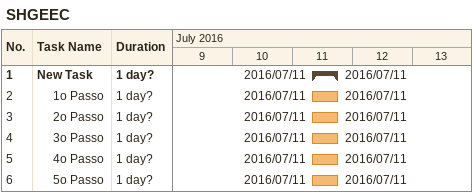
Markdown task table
SHGEEC

| ID | Level | Task | Duration | Start | Finish |
|---|---|---|---|---|---|
| 1 | 1 | **New Task** | 1d? | 2016-07-11 | 2016-07-11 |
| 2 | 2 | 1o Passo | 1d? | 2016-07-11 | 2016-07-11 |
| 3 | 2 | 2o Passo | 1d? | 2016-07-11 | 2016-07-11 |
| 4 | 2 | 3o Passo | 1d? | 2016-07-11 | 2016-07-11 |
| 5 | 2 | 4o Passo | 1d? | 2016-07-11 | 2016-07-11 |
| 6 | 2 | 5o Passo | 1d? | 2016-07-11 | 2016-07-11 |
